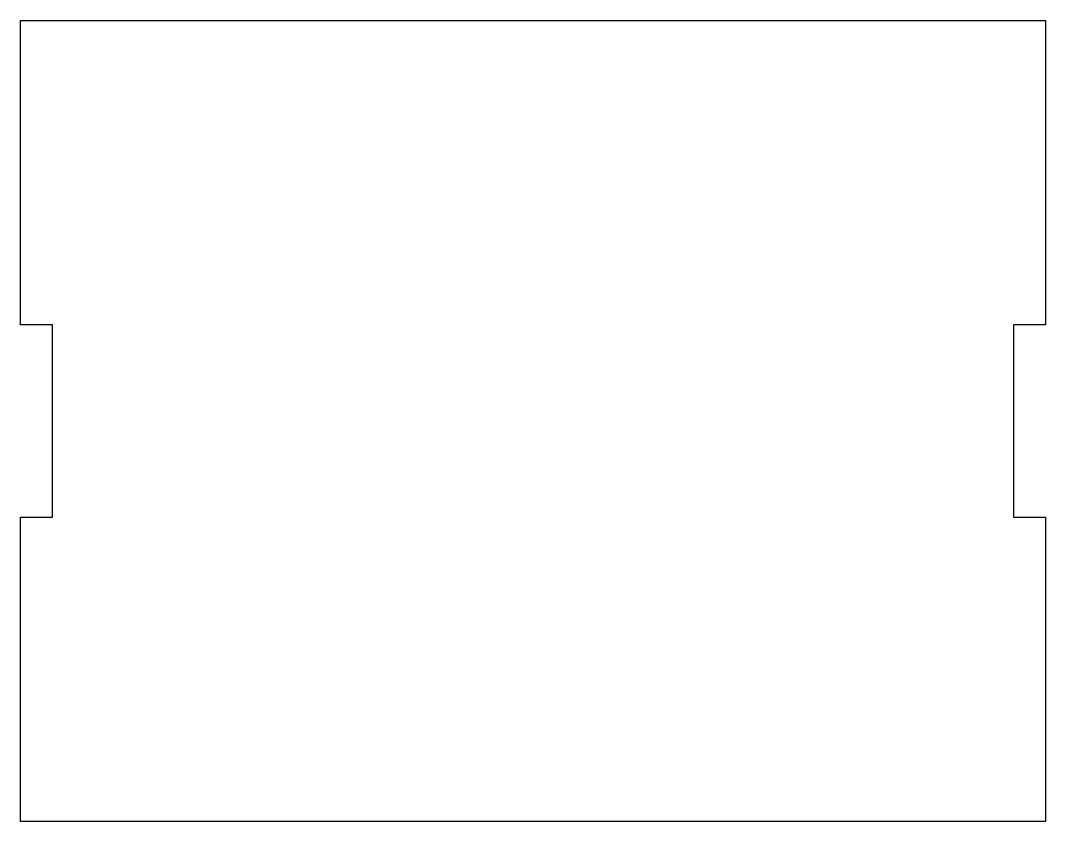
# Model space of a CAD drawing. Header units: millimetres. Extents: x -240 to -80, y 170 to 295.
import ezdxf

# ---------------------------------------------------------------- set-up
doc = ezdxf.new("R2010")
doc.units = ezdxf.units.MM
doc.layers.get('0').update_dxf_attribs({"linetype": 'CONTINUOUS'})

msp = doc.modelspace()

# ---------------------------------------------------------------- linework, layer by layer
msp.add_lwpolyline([(-235, 247.5), (-240, 247.5), (-240, 295), (-80, 295), (-80, 247.5), (-85, 247.5), (-85, 217.5), (-80, 217.5), (-80, 170), (-240, 170), (-240, 217.5), (-235, 217.5)], close=True)

doc.saveas('drawing.dxf')
